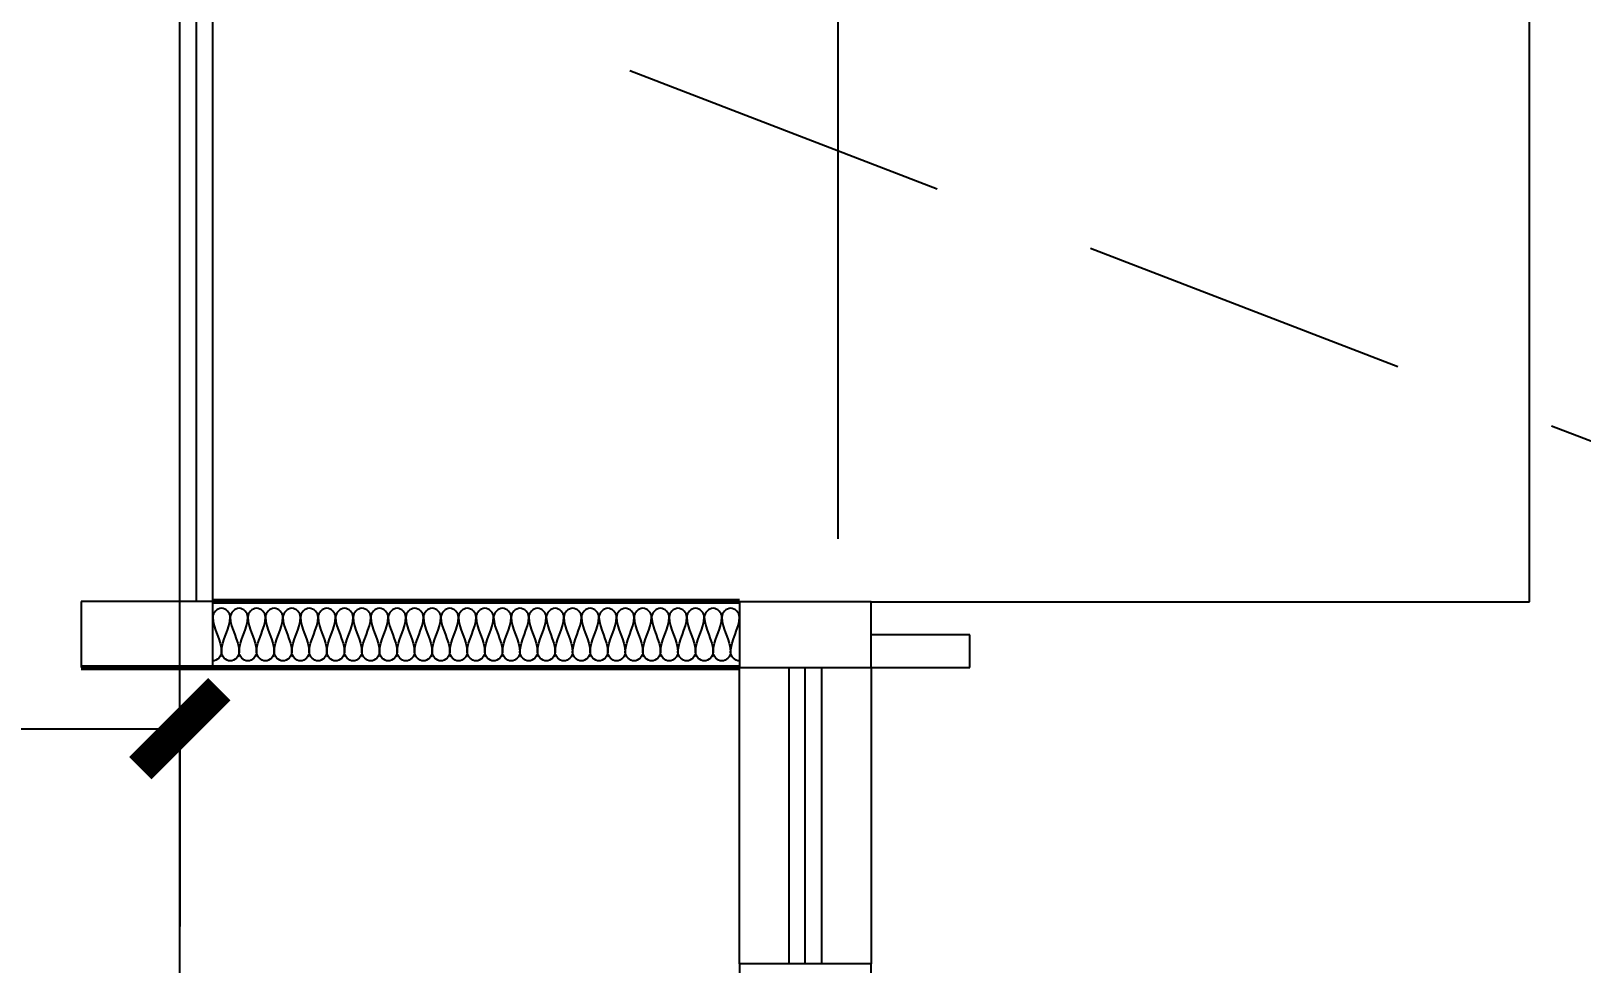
# Model space of a CAD drawing. Header units: millimetres. Extents: x 12325263 to 13848842, y -1463133 to 573208.
# Drawn here: x 12604071 to 12606425, y -630257 to -628841 of the extents above; entities that cross this region are included whole.
import ezdxf
from ezdxf.xclip import XClip

# ---------------------------------------------------------------- set-up
doc = ezdxf.new("R2010")
doc.units = ezdxf.units.MM
doc.header["$LTSCALE"] = 1000
doc.header["$XCLIPFRAME"] = 0
for name, pattern in [('ACAD_ISO02W100', [15, 12, -3]), ('DASHED2', [0.375, 0.25, -0.125]), ('DOTE', [2.42, 2, -0.2, 0.02, -0.2]), ('s-首层组合pm$0$DASH', [0.35, 0.25, -0.1])]:
    doc.linetypes.add(name, pattern=pattern)
for name, color, linetype in [('A-ANNO-DIMS', 83, 'Continuous'), ('A-AXIS', 16, 'DOTE'), ('A-DETL-0001', 1, 'Continuous'), ('A-GLAZ', 4, 'Continuous'), ('A-WALL-PATT', 8, 'Continuous'), ('建筑-楼板开洞', 251, 'Continuous'), ('投影线', 6, 'ACAD_ISO02W100'), ('消防车道', 6, 'DASHED2')]:
    doc.layers.add(name, color=color, linetype=linetype)
for name, color, linetype, lineweight in [('A-FLOR-PROJ', 2, 'Continuous', 25), ('A-GENM', 2, 'Continuous', 70), ('A-GENM-PROJ', 2, 'Continuous', 25), ('A-GLAZ-PROJ', 2, 'Continuous', 25)]:
    doc.layers.add(name, color=color, linetype=linetype, lineweight=lineweight)
doc.styles.add('_TCH_DIM_T3', font='SIMPLEX.shx', dxfattribs={"width": 0.705882, "bigfont": 'GBCBIG.shx'})
doc.dimstyles.new('_TCH_ARCH&&120', dxfattribs={"dimtxt": 306, "dimasz": 120, "dimexe": 300, "dimexo": 360, "dimgap": 147, "dimtad": 1, "dimdec": 0, "dimzin": 0, "dimdsep": 46, "dimtxsty": '_TCH_DIM_T3', "dimblk": 'ARCHTICK', "dimcen": 0.09, "dimclrt": 7, "dimazin": 2, "dimtfac": 1, "dimtdec": 0, "dimtix": 1, "dimtmove": 2, "dimatfit": 3, "dimfxl": 1, "dimfxlon": 1, "dimtolj": 1, "dimtzin": 0, "dimarcsym": 0})

# ---------------------------------------------------------------- blocks, each defined once
blk = doc.blocks.new('E L1 CANOPY4 - E L1 CANOPY-4275020-810_L1 SE')
at = {"layer": 'A-GENM'}
for p, q in [((-14850, 23680.2), (-15650.1, 23680.2)), ((-15850, 23580.2), (-14850, 23580.2))]:
    blk.add_line(p, q, dxfattribs=at)
blk = doc.blocks.new('FO-Louver Only with lower mullion - 150 Spacing no glass-5103748-810_L1 SE')
at = {"layer": 'A-GENM-PROJ'}
for p, q in [((-224.9, 75), (225, 75)), ((225, 0), (-224.9, 0))]:
    blk.add_line(p, q, dxfattribs=at)
at = {"layer": 'A-GLAZ'}
for p, q in [((225, 200), (225, 0)), ((225.1, 125), (-224.9, 125)), ((-224.9, 100), (225.1, 100)), ((225, 0), (225, -150)), ((275, -150), (275, 0)), ((225, -150), (275, -150))]:
    blk.add_line(p, q, dxfattribs=at)
blk = doc.blocks.new('System Panel - G2-4279687-810_L1 SE')
at = {"layer": 'A-GLAZ'}
for p, q in [((610, 25), (-609.7, 25)), ((610, 0), (610, 25)), ((-610, 0), (610, 0))]:
    blk.add_line(p, q, dxfattribs=at)
blk = doc.blocks.new('asdfadsgfd')
at = {"layer": 'A-DETL-0001'}
for p, q in [((11597.7, 6595.9), (11597.7, 6396)), ((11697.7, 6595.9), (11597.7, 6595.9)), ((11697.7, 6396), (11697.7, 6595.9)), ((11597.7, 6396), (11697.7, 6396)), ((11147.5, 5595.9), (11047.5, 5595.9)), ((11147.5, 5395.9), (11147.5, 5595.9)), ((11697.5, 5595.9), (11597.5, 5595.9)), ((11597.5, 5595.9), (11597.5, 5395.9)), ((11697.5, 5395.9), (11697.5, 5595.9)), ((11047.5, 5395.9), (11147.5, 5395.9)), ((11597.5, 5395.9), (11697.5, 5395.9)), ((11697.5, 5395.9), (11697.5, 4395.9)), ((11697.5, 4395.9), (15937.7, 4395.9))]:
    blk.add_line(p, q, dxfattribs=at)
for points in [[(11620.8, 6382.6), (11614.5, 6382.6), (11607.5, 6389.6), (11607.5, 6395.9)], [(11620.8, 6355.9), (11614.5, 6355.9), (11600.4, 6369.3), (11614.5, 6382.6), (11620.8, 6382.6)], [(11674.2, 6395.9), (11655.8, 6395.9), (11639.2, 6382.6), (11620.8, 6382.6)], [(11620.8, 6382.6), (11639.2, 6382.6), (11655.8, 6369.3), (11674.2, 6369.3)], [(11674.2, 6369.3), (11680.4, 6369.3), (11694.5, 6382.6), (11680.4, 6395.9), (11674.2, 6395.9)], [(11674.2, 6369.3), (11655.8, 6369.3), (11639.2, 6355.9), (11620.8, 6355.9)], [(11674.2, 6342.6), (11680.4, 6342.6), (11694.5, 6355.9), (11680.4, 6369.3), (11674.2, 6369.3)], [(11620.8, 6329.3), (11614.5, 6329.3), (11600.4, 6342.6), (11614.5, 6355.9), (11620.8, 6355.9)], [(11620.8, 6355.9), (11639.2, 6355.9), (11655.8, 6342.6), (11674.2, 6342.6)], [(11674.2, 6342.6), (11655.8, 6342.6), (11639.2, 6329.3), (11620.8, 6329.3)], [(11674.2, 6315.9), (11680.4, 6315.9), (11694.5, 6329.3), (11680.4, 6342.6), (11674.2, 6342.6)], [(11620.8, 6302.6), (11614.5, 6302.6), (11600.4, 6315.9), (11614.5, 6329.3), (11620.8, 6329.3)], [(11620.8, 6329.3), (11639.2, 6329.3), (11655.8, 6315.9), (11674.2, 6315.9)], [(11674.2, 6315.9), (11655.8, 6315.9), (11639.2, 6302.6), (11620.8, 6302.6)], [(11674.2, 6289.3), (11680.4, 6289.3), (11694.5, 6302.6), (11680.4, 6315.9), (11674.2, 6315.9)], [(11620.8, 6275.9), (11614.5, 6275.9), (11600.4, 6289.3), (11614.5, 6302.6), (11620.8, 6302.6)], [(11620.8, 6302.6), (11639.2, 6302.6), (11655.8, 6289.3), (11674.2, 6289.3)], [(11674.2, 6289.3), (11655.8, 6289.3), (11639.2, 6275.9), (11620.8, 6275.9)], [(11674.2, 6262.6), (11680.4, 6262.6), (11694.5, 6275.9), (11680.4, 6289.3), (11674.2, 6289.3)], [(11620.8, 6249.3), (11614.5, 6249.3), (11600.4, 6262.6), (11614.5, 6275.9), (11620.8, 6275.9)], [(11620.8, 6275.9), (11639.2, 6275.9), (11655.8, 6262.6), (11674.2, 6262.6)], [(11674.2, 6262.6), (11655.8, 6262.6), (11639.2, 6249.3), (11620.8, 6249.3)], [(11674.2, 6235.9), (11680.4, 6235.9), (11694.5, 6249.3), (11680.4, 6262.6), (11674.2, 6262.6)], [(11620.8, 6222.6), (11614.5, 6222.6), (11600.4, 6235.9), (11614.5, 6249.3), (11620.8, 6249.3)], [(11620.8, 6249.3), (11639.2, 6249.3), (11655.8, 6235.9), (11674.2, 6235.9)], [(11620.8, 6195.9), (11614.5, 6195.9), (11600.4, 6209.3), (11614.5, 6222.6), (11620.8, 6222.6)], [(11674.2, 6235.9), (11655.8, 6235.9), (11639.2, 6222.6), (11620.8, 6222.6)], [(11620.8, 6222.6), (11639.2, 6222.6), (11655.8, 6209.3), (11674.2, 6209.3)], [(11674.2, 6209.3), (11680.4, 6209.3), (11694.5, 6222.6), (11680.4, 6235.9), (11674.2, 6235.9)], [(11620.8, 6169.3), (11614.5, 6169.3), (11600.4, 6182.6), (11614.5, 6195.9), (11620.8, 6195.9)], [(11674.2, 6209.3), (11655.8, 6209.3), (11639.2, 6195.9), (11620.8, 6195.9)], [(11620.8, 6195.9), (11639.2, 6195.9), (11655.8, 6182.6), (11674.2, 6182.6)], [(11674.2, 6182.6), (11680.4, 6182.6), (11694.5, 6195.9), (11680.4, 6209.3), (11674.2, 6209.3)], [(11620.8, 6142.6), (11614.5, 6142.6), (11600.4, 6155.9), (11614.5, 6169.3), (11620.8, 6169.3)], [(11674.2, 6182.6), (11655.8, 6182.6), (11639.2, 6169.3), (11620.8, 6169.3)], [(11620.8, 6169.3), (11639.2, 6169.3), (11655.8, 6155.9), (11674.2, 6155.9)], [(11674.2, 6155.9), (11680.4, 6155.9), (11694.5, 6169.3), (11680.4, 6182.6), (11674.2, 6182.6)], [(11674.2, 6155.9), (11655.8, 6155.9), (11639.2, 6142.6), (11620.8, 6142.6)], [(11674.2, 6129.3), (11680.4, 6129.3), (11694.5, 6142.6), (11680.4, 6155.9), (11674.2, 6155.9)], [(11620.8, 6115.9), (11614.5, 6115.9), (11600.4, 6129.3), (11614.5, 6142.6), (11620.8, 6142.6)], [(11620.8, 6142.6), (11639.2, 6142.6), (11655.8, 6129.3), (11674.2, 6129.3)], [(11674.2, 6129.3), (11655.8, 6129.3), (11639.2, 6115.9), (11620.8, 6115.9)], [(11674.2, 6102.6), (11680.4, 6102.6), (11694.5, 6115.9), (11680.4, 6129.3), (11674.2, 6129.3)], [(11620.8, 6089.3), (11614.5, 6089.3), (11600.4, 6102.6), (11614.5, 6115.9), (11620.8, 6115.9)], [(11620.8, 6115.9), (11639.2, 6115.9), (11655.8, 6102.6), (11674.2, 6102.6)], [(11674.2, 6102.6), (11655.8, 6102.6), (11639.2, 6089.3), (11620.8, 6089.3)], [(11674.2, 6075.9), (11680.4, 6075.9), (11694.5, 6089.3), (11680.4, 6102.6), (11674.2, 6102.6)], [(11620.8, 6062.6), (11614.5, 6062.6), (11600.4, 6075.9), (11614.5, 6089.3), (11620.8, 6089.3)], [(11620.8, 6089.3), (11639.2, 6089.3), (11655.8, 6075.9), (11674.2, 6075.9)], [(11674.2, 6075.9), (11655.8, 6075.9), (11639.2, 6062.6), (11620.8, 6062.6)], [(11674.2, 6049.3), (11680.4, 6049.3), (11694.5, 6062.6), (11680.4, 6075.9), (11674.2, 6075.9)], [(11620.8, 6035.9), (11614.5, 6035.9), (11600.4, 6049.3), (11614.5, 6062.6), (11620.8, 6062.6)], [(11620.8, 6062.6), (11639.2, 6062.6), (11655.8, 6049.3), (11674.2, 6049.3)], [(11620.8, 6009.3), (11614.5, 6009.3), (11600.4, 6022.6), (11614.5, 6035.9), (11620.8, 6035.9)], [(11674.2, 6049.3), (11655.8, 6049.3), (11639.2, 6035.9), (11620.8, 6035.9)], [(11620.8, 6035.9), (11639.2, 6035.9), (11655.8, 6022.6), (11674.2, 6022.6)], [(11674.2, 6022.6), (11680.4, 6022.6), (11694.5, 6035.9), (11680.4, 6049.3), (11674.2, 6049.3)], [(11620.8, 5982.6), (11614.5, 5982.6), (11600.4, 5995.9), (11614.5, 6009.3), (11620.8, 6009.3)], [(11674.2, 6022.6), (11655.8, 6022.6), (11639.2, 6009.3), (11620.8, 6009.3)], [(11620.8, 6009.3), (11639.2, 6009.3), (11655.8, 5995.9), (11674.2, 5995.9)], [(11674.2, 5995.9), (11680.4, 5995.9), (11694.5, 6009.3), (11680.4, 6022.6), (11674.2, 6022.6)], [(11620.8, 5955.9), (11614.5, 5955.9), (11600.4, 5969.3), (11614.5, 5982.6), (11620.8, 5982.6)], [(11674.2, 5995.9), (11655.8, 5995.9), (11639.2, 5982.6), (11620.8, 5982.6)], [(11620.8, 5982.6), (11639.2, 5982.6), (11655.8, 5969.3), (11674.2, 5969.3)], [(11674.2, 5969.3), (11680.4, 5969.3), (11694.5, 5982.6), (11680.4, 5995.9), (11674.2, 5995.9)], [(11674.2, 5969.3), (11655.8, 5969.3), (11639.2, 5955.9), (11620.8, 5955.9)], [(11674.2, 5942.6), (11680.4, 5942.6), (11694.5, 5955.9), (11680.4, 5969.3), (11674.2, 5969.3)], [(11620.8, 5929.3), (11614.5, 5929.3), (11600.4, 5942.6), (11614.5, 5955.9), (11620.8, 5955.9)], [(11620.8, 5955.9), (11639.2, 5955.9), (11655.8, 5942.6), (11674.2, 5942.6)], [(11674.2, 5942.6), (11655.8, 5942.6), (11639.2, 5929.3), (11620.8, 5929.3)], [(11674.2, 5915.9), (11680.4, 5915.9), (11694.5, 5929.3), (11680.4, 5942.6), (11674.2, 5942.6)], [(11620.8, 5902.6), (11614.5, 5902.6), (11600.4, 5915.9), (11614.5, 5929.3), (11620.8, 5929.3)], [(11620.8, 5929.3), (11639.2, 5929.3), (11655.8, 5915.9), (11674.2, 5915.9)], [(11674.2, 5915.9), (11655.8, 5915.9), (11639.2, 5902.6), (11620.8, 5902.6)], [(11674.2, 5889.3), (11680.4, 5889.3), (11694.5, 5902.6), (11680.4, 5915.9), (11674.2, 5915.9)], [(11620.8, 5875.9), (11614.5, 5875.9), (11600.4, 5889.3), (11614.5, 5902.6), (11620.8, 5902.6)], [(11620.8, 5902.6), (11639.2, 5902.6), (11655.8, 5889.3), (11674.2, 5889.3)], [(11674.2, 5889.3), (11655.8, 5889.3), (11639.2, 5875.9), (11620.8, 5875.9)], [(11674.2, 5862.6), (11680.4, 5862.6), (11694.5, 5875.9), (11680.4, 5889.3), (11674.2, 5889.3)], [(11620.8, 5849.3), (11614.5, 5849.3), (11600.4, 5862.6), (11614.5, 5875.9), (11620.8, 5875.9)], [(11620.8, 5875.9), (11639.2, 5875.9), (11655.8, 5862.6), (11674.2, 5862.6)], [(11674.2, 5862.6), (11655.8, 5862.6), (11639.2, 5849.3), (11620.8, 5849.3)], [(11674.2, 5835.9), (11680.4, 5835.9), (11694.5, 5849.3), (11680.4, 5862.6), (11674.2, 5862.6)], [(11620.8, 5822.6), (11614.5, 5822.6), (11600.4, 5835.9), (11614.5, 5849.3), (11620.8, 5849.3)], [(11620.8, 5849.3), (11639.2, 5849.3), (11655.8, 5835.9), (11674.2, 5835.9)], [(11620.8, 5795.9), (11614.5, 5795.9), (11600.4, 5809.3), (11614.5, 5822.6), (11620.8, 5822.6)], [(11674.2, 5835.9), (11655.8, 5835.9), (11639.2, 5822.6), (11620.8, 5822.6)], [(11620.8, 5822.6), (11639.2, 5822.6), (11655.8, 5809.3), (11674.2, 5809.3)], [(11674.2, 5809.3), (11680.4, 5809.3), (11694.5, 5822.6), (11680.4, 5835.9), (11674.2, 5835.9)], [(11620.8, 5769.3), (11614.5, 5769.3), (11600.4, 5782.6), (11614.5, 5795.9), (11620.8, 5795.9)], [(11674.2, 5809.3), (11655.8, 5809.3), (11639.2, 5795.9), (11620.8, 5795.9)], [(11620.8, 5795.9), (11639.2, 5795.9), (11655.8, 5782.6), (11674.2, 5782.6)], [(11674.2, 5782.6), (11680.4, 5782.6), (11694.5, 5795.9), (11680.4, 5809.3), (11674.2, 5809.3)], [(11620.8, 5742.6), (11614.5, 5742.6), (11600.4, 5755.9), (11614.5, 5769.3), (11620.8, 5769.3)], [(11674.2, 5782.6), (11655.8, 5782.6), (11639.2, 5769.3), (11620.8, 5769.3)], [(11620.8, 5769.3), (11639.2, 5769.3), (11655.8, 5755.9), (11674.2, 5755.9)], [(11674.2, 5755.9), (11680.4, 5755.9), (11694.5, 5769.3), (11680.4, 5782.6), (11674.2, 5782.6)], [(11674.2, 5755.9), (11655.8, 5755.9), (11639.2, 5742.6), (11620.8, 5742.6)], [(11674.2, 5729.3), (11680.4, 5729.3), (11694.5, 5742.6), (11680.4, 5755.9), (11674.2, 5755.9)], [(11620.8, 5715.9), (11614.5, 5715.9), (11600.4, 5729.3), (11614.5, 5742.6), (11620.8, 5742.6)], [(11620.8, 5742.6), (11639.2, 5742.6), (11655.8, 5729.3), (11674.2, 5729.3)], [(11674.2, 5729.3), (11655.8, 5729.3), (11639.2, 5715.9), (11620.8, 5715.9)], [(11674.2, 5702.6), (11680.4, 5702.6), (11694.5, 5715.9), (11680.4, 5729.3), (11674.2, 5729.3)], [(11620.8, 5689.3), (11614.5, 5689.3), (11600.4, 5702.6), (11614.5, 5715.9), (11620.8, 5715.9)], [(11620.8, 5715.9), (11639.2, 5715.9), (11655.8, 5702.6), (11674.2, 5702.6)], [(11674.2, 5702.6), (11655.8, 5702.6), (11639.2, 5689.3), (11620.8, 5689.3)], [(11674.2, 5675.9), (11680.4, 5675.9), (11694.5, 5689.3), (11680.4, 5702.6), (11674.2, 5702.6)], [(11620.8, 5662.6), (11614.5, 5662.6), (11600.4, 5675.9), (11614.5, 5689.3), (11620.8, 5689.3)], [(11620.8, 5689.3), (11639.2, 5689.3), (11655.8, 5675.9), (11674.2, 5675.9)], [(11674.2, 5675.9), (11655.8, 5675.9), (11639.2, 5662.6), (11620.8, 5662.6)], [(11674.2, 5649.3), (11680.4, 5649.3), (11694.5, 5662.6), (11680.4, 5675.9), (11674.2, 5675.9)], [(11620.8, 5635.9), (11614.5, 5635.9), (11600.4, 5649.3), (11614.5, 5662.6), (11620.8, 5662.6)], [(11620.8, 5662.6), (11639.2, 5662.6), (11655.8, 5649.3), (11674.2, 5649.3)], [(11620.8, 5609.3), (11614.5, 5609.3), (11600.4, 5622.6), (11614.5, 5635.9), (11620.8, 5635.9)], [(11674.2, 5649.3), (11655.8, 5649.3), (11639.2, 5635.9), (11620.8, 5635.9)], [(11620.8, 5635.9), (11639.2, 5635.9), (11655.8, 5622.6), (11674.2, 5622.6)], [(11674.2, 5622.6), (11680.4, 5622.6), (11694.5, 5635.9), (11680.4, 5649.3), (11674.2, 5649.3)], [(11607.5, 5595.9), (11607.5, 5602.2), (11614.5, 5609.3), (11620.8, 5609.3)], [(11674.2, 5622.6), (11655.8, 5622.6), (11639.2, 5609.3), (11620.8, 5609.3)], [(11620.8, 5609.3), (11639.2, 5609.3), (11655.8, 5595.9), (11674.2, 5595.9)], [(11674.2, 5595.9), (11680.4, 5595.9), (11694.5, 5609.3), (11680.4, 5622.6), (11674.2, 5622.6)]]:
    blk.add_open_spline(points, degree=3, dxfattribs=at)
at = {"layer": 'A-FLOR-PROJ'}
blk.add_line((11147.5, 5595.9), (11597.4, 5595.9), dxfattribs=at)
at = {"layer": 'A-GENM-PROJ', "rotation": 270}
blk.add_blockref('E L1 CANOPY4 - E L1 CANOPY-4275020-810_L1 SE', (-11982.6, -9254.1), dxfattribs=at)
at = {"layer": 'A-GLAZ-PROJ'}
for name, p in [('System Panel - G2-4279687-810_L1 SE', (12307.4, 6395.9)), ('FO-Louver Only with lower mullion - 150 Spacing no glass-5103748-810_L1 SE', (11372.4, 5395.9))]:
    blk.add_blockref(name, p, dxfattribs=at)
blk = doc.blocks.new('A$C1B3D5B97')
at = {"layer": '消防车道', "linetype": 's-首层组合pm$0$DASH', "ltscale": 10}
for radius in [22000, 18000]:
    blk.add_arc((170169.2, 40593.5), radius, 270.00001, 0, dxfattribs=at)
blk = doc.blocks.new('qlzw')
at = {"layer": 'A-AXIS'}
blk.add_line((12470866.8, 979489.8), (12470866.8, 1082089.8), dxfattribs=at)
blk = doc.blocks.new('_ArchTick')
at = {"color": 0, "linetype": 'ByBlock', "const_width": 0.4}
blk.add_lwpolyline([(-0.5, -0.5), (0.5, 0.5)], dxfattribs=at)
blk = doc.blocks.new('*D2437')
at = {"layer": 'A-ANNO-DIMS', "color": 0, "lineweight": -2, "transparency": 16777216}
for p, q in [((12602646.8, -629898.7), (12602646.8, -630199.7)), ((12602646.8, -629899.7), (12604296.8, -629899.7)), ((12604296.8, -629898.7), (12604296.8, -630199.7))]:
    blk.add_line(p, q, dxfattribs=at)
at = {"layer": 'Defpoints', "color": 0, "transparency": 16777216}
for p in [(12602646.8, -628536.8), (12604296.8, -628536.8), (12604296.8, -629899.7)]:
    blk.add_point(p, dxfattribs=at)
at = {"layer": 'A-ANNO-DIMS', "color": 0, "lineweight": -2, "transparency": 16777216, "xscale": 120, "yscale": 120, "zscale": 120, "rotation": 180}
blk.add_blockref('_ArchTick', (12602646.8, -629899.7), dxfattribs=at)
at = {"layer": 'A-ANNO-DIMS', "color": 0, "lineweight": -2, "transparency": 16777216, "xscale": 120, "yscale": 120, "zscale": 120}
blk.add_blockref('_ArchTick', (12604296.8, -629899.7), dxfattribs=at)
at = {"layer": 'A-ANNO-DIMS', "color": 7, "transparency": 16777216, "insert": (12603471.8, -629599.7), "char_height": 306, "attachment_point": 5, "style": '_TCH_DIM_T3'}
blk.add_mtext('\\A1;1650', dxfattribs=at)

msp = doc.modelspace()

# ---------------------------------------------------------------- hatches: boundary and pattern name
at = {"layer": 'A-WALL-PATT'}
h = msp.add_hatch(dxfattribs=at)
h.set_pattern_fill('ANSI37', color=252, scale=150)
h.set_pattern_definition([(45, (-400000, 0), (-168.3798023, 168.3798023), []), (135, (-400000, 0), (-168.3798023, -168.3798023), [])])
edge = h.paths.add_edge_path()
edge.add_line((12617170, -539458), (12627664.7, -539458))
edge.add_line((12627664.7, -539458), (12617498.2, -546587.6))
edge.add_line((12617498.2, -546587.6), (12598406.6, -559976.1))
edge.add_line((12598406.6, -559976.1), (12585091.3, -540989.1))
edge.add_line((12585091.3, -540989.1), (12584144.7, -541197.3))
edge.add_line((12584144.7, -541197.3), (12583864.1, -542803.9))
edge.add_arc((12578880.4, -541928.7), 5060, 269.1474, 350.0397, ccw=False)
edge.add_arc((12578698.9, -554127.5), 7140.2, 89.14809, 125.03345)
edge.add_line((12574600, -548281), (12560037.5, -558490.6))
edge.add_line((12560037.5, -558490.6), (12559927.1, -558471.2))
edge.add_line((12559927.1, -558471.2), (12559927.1, -564050))
edge.add_line((12559927.1, -564050), (12558858.8, -564810))
edge.add_line((12558858.8, -564810), (12559927.1, -566333.2))
edge.add_line((12559927.1, -566333.2), (12559927.6, -588159))
edge.add_line((12559927.6, -588159), (12558263.3, -589586.8))
edge.add_line((12558263.3, -589586.8), (12557796.8, -589586.8))
edge.add_line((12557796.8, -589586.8), (12557796.8, -598151.2))
edge.add_line((12557796.8, -598151.2), (12560482.1, -600836.4))
edge.add_arc((12552451.5, -592361.2), 11675.6, 270.02561, 313.45682, ccw=False)
edge.add_line((12552456.7, -604036.8), (12551424.9, -604036.8))
edge.add_arc((12551424.9, -607536.8), 3500, 90, 186.8053)
edge.add_line((12547949.6, -607951.5), (12549871.4, -624055.3))
edge.add_line((12549871.4, -624055.3), (12550966.8, -633201.5))
edge.add_line((12550966.8, -633201.5), (12550966.8, -643886.8))
edge.add_line((12550966.8, -643886.8), (12550966.8, -653386.8))
edge.add_line((12550966.8, -653386.8), (12614072.2, -653386.8))
edge.add_line((12614072.2, -653386.8), (12616970.5, -653386.8))
edge.add_arc((12639113.3, -663769.1), 24455.9, 154.87893, 159.83059)
edge.add_arc((12619069.5, -656056.1), 3000, 166.1263, 249.1464)
edge.add_arc((12632240.8, -621479.9), 40000, 249.14639, 262.18067)
edge.add_line((12626798.8, -661108), (12526241.6, -661108))
edge.add_line((12526241.6, -661108), (12526241.6, -616108))
edge.add_line((12526241.6, -616108), (12504241.6, -616108))
edge.add_line((12504241.6, -616108), (12504241.6, -539458))
edge.add_line((12504241.6, -539458), (12586460, -539458))
edge.add_line((12586460, -539458), (12617170, -539458))

# ---------------------------------------------------------------- linework, layer by layer
at = {"layer": '建筑-楼板开洞'}
msp.add_line((12605296.8, -629611.6), (12605296.8, -625556.8), dxfattribs=at)
at = {"layer": '投影线', "linetype": 'DASHED2', "ltscale": 2}
msp.add_line((12634839.8, -640408), (12558496.8, -610986.8), dxfattribs=at)

# ---------------------------------------------------------------- block references
ref = msp.add_blockref('A$C1B3D5B97', (12423477.6, -669932))
XClip(ref).set_block_clipping_path([(102763.9620674886, 8824.0136185836), (214113.9575041495, 130474.013618584)])
at = {"rotation": 90}
msp.add_blockref('asdfadsgfd', (12610742.7, -641404.3), dxfattribs=at)
at = {"layer": '投影线', "linetype": 'DASHED2', "ltscale": 2}
msp.add_blockref('qlzw', (133430, -1631876.5), dxfattribs=at)

# ---------------------------------------------------------------- dimensions: what is measured, and where the dimension line sits
at = {"layer": 'A-ANNO-DIMS'}
dim = msp.add_aligned_dim(p1=(12602646.8, -628536.8), p2=(12604296.8, -628536.8), distance=-1362.9, dimstyle='_TCH_ARCH&&120', dxfattribs=at)
dim.commit()
dim.dimension.update_dxf_attribs({"geometry": '*D2437', "text_midpoint": (12603471.8, -629599.7)})

doc.saveas('drawing.dxf')
